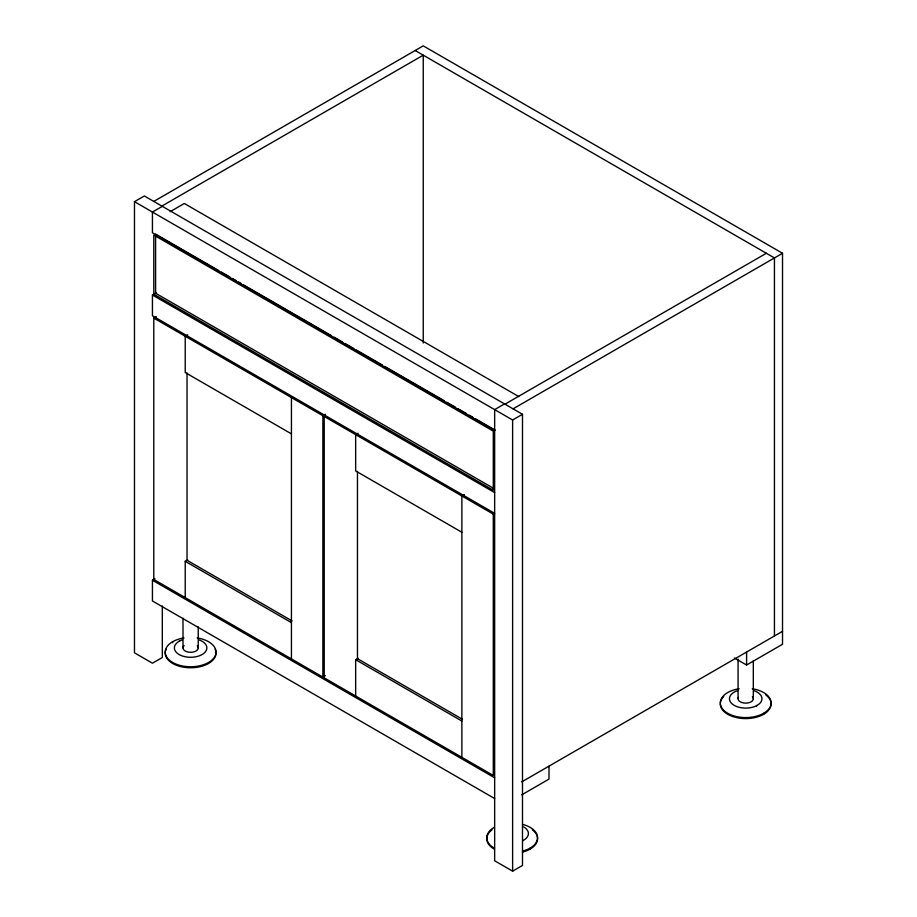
<?xml version="1.0" encoding="UTF-8"?>
<svg xmlns="http://www.w3.org/2000/svg" width="917" height="917" viewBox="0 0 917 917"><rect width="100%" height="100%" fill="white"/><g stroke="black" fill="none" stroke-linecap="round" stroke-linejoin="round"><path stroke-width="1.38" d="M179.124 641.27L179.847 640.731M522.931 840.74L523.664 840.19A16.254 9.388 0 0 0 523.664 826.916M756.468 705.907L757.19 705.368M162.32 605.942L162.32 657.5L152.44 663.209L134.478 652.835L134.478 201.683L144.359 195.974L522.495 414.289L522.495 865.442L512.614 871.15L494.653 860.776L494.653 409.624L504.533 403.916M153.792 201.419L423.241 45.85L782.522 253.275L782.522 644.273L746.598 665.02L734.46 658.016M161.873 206.084L423.241 55.18L423.241 343.004M162.32 206.348L152.44 212.045L152.44 232.792L494.653 430.36M170.149 211.678L184.328 203.494L518.77 396.58M494.653 513.337L152.44 315.769L152.44 295.022L156.291 292.832M325.34 675.646L322.876 677.078L153.792 579.452L153.792 318.096L156.257 316.674M187.698 334.82L185.223 336.252L185.223 372.543L291.434 433.867M153.792 318.096L322.876 415.722L325.34 414.289M358.123 433.214L355.658 434.647L355.658 470.948L461.87 532.261M494.653 798.547L152.44 600.979L152.44 580.232L154.916 578.81M185.223 597.609L185.223 561.307L187.698 559.886M504.98 404.179L766.348 253.275M513.062 408.844L782.522 253.275M134.478 201.683L512.614 419.997L522.495 414.289M464.334 494.538L461.87 495.959L461.87 757.327M355.658 696.003L355.658 659.701L358.123 658.28M521.739 781.88L782.522 631.309M521.739 794.844L548.996 779.106L548.996 766.142M415.16 50.515L774.441 257.941L774.441 635.985M155.592 234.087L218.785 270.572M221.261 272.005L229.938 277.014M232.414 278.447L236.127 280.591M238.603 282.023L241.079 283.456M243.567 284.878L331.541 335.679M334.017 337.101L342.694 342.11M345.17 343.543L353.847 348.552M356.323 349.985L382.343 365M384.819 366.433L444.298 400.775M446.774 402.208L455.451 407.217M457.927 408.65L466.604 413.647M469.08 415.08L472.794 417.224M475.281 418.656L495.1 430.107M493.862 488.509L155.592 293.211L155.592 235.497M153.792 294.208L493.3 490.263L493.3 431.139L153.792 235.084L153.792 294.242M152.44 295.022L494.653 492.589M291.996 620.878L187.022 560.264L187.022 372.944M462.432 719.272L357.458 658.67L357.458 471.338M185.223 561.307L291.434 622.632M355.658 659.701L461.87 721.026M152.44 580.232L494.653 777.811M763.655 713.288L763.655 714.286M753.316 660.779L753.316 698.834M746.598 652.056L746.598 665.02M738.07 659.163L738.07 698.616M530.129 848.11L530.129 849.108M512.614 419.997L512.614 871.15M322.876 415.722L322.876 677.078M291.434 397.565L291.434 658.922M198.232 626.873L198.232 648.01M182.999 618.207L182.999 647.803M172.648 641.717L172.648 642.725M752.387 696.622A7.623 4.402 0 0 1 750.954 701.918A7.623 4.402 0 0 1 741.727 702.479L740.179 701.769A7.623 4.402 0 0 1 738.38 697.482M752.272 688.747A25.401 14.672 0 0 1 766.509 711.328A25.401 14.672 0 0 1 724.889 711.328A25.401 14.672 0 0 1 739.125 688.747M765.855 694.983A25.401 14.672 0 0 1 753.866 717.805A25.401 14.672 0 0 1 720.292 703.912M720.384 702.64A25.401 14.672 0 0 1 721.152 700.118M721.633 699.201A25.401 14.672 0 0 1 723.696 696.576M753.82 690.604A16.254 9.388 0 0 1 758.153 704.76A16.254 9.388 0 0 1 733.245 704.76A16.254 9.388 0 0 1 737.566 690.604M197.304 645.797A7.623 4.402 0 0 1 195.871 651.093A7.623 4.402 0 0 1 186.644 651.666L185.096 650.944A7.623 4.402 0 0 1 184.111 645.614M197.189 637.923A25.401 14.672 0 0 1 211.426 660.504A25.401 14.672 0 0 1 169.805 660.504A25.401 14.672 0 0 1 184.042 637.923M198.748 639.779A16.254 9.388 0 0 1 203.07 653.936A16.254 9.388 0 0 1 178.162 653.936A16.254 9.388 0 0 1 182.483 639.779M216.022 653.099A25.401 14.672 0 0 1 187.297 667.633A25.401 14.672 0 0 1 166.08 649.293M215.151 649.293A25.401 14.672 0 0 1 215.919 651.815M522.507 824.337A25.401 14.672 0 0 1 537.568 837.737A25.401 14.672 0 0 1 522.507 851.136M494.206 848.11A25.401 14.672 0 0 1 494.206 827.363M537.179 836.189A25.401 14.672 0 0 1 522.507 852.134M494.206 849.108A25.401 14.672 0 0 1 492.016 829.816M532.318 829.816A25.401 14.672 0 0 1 536.709 834.94M493.3 514.116L324.217 416.49L324.217 677.858L493.3 775.473L493.3 514.116"/></g></svg>
